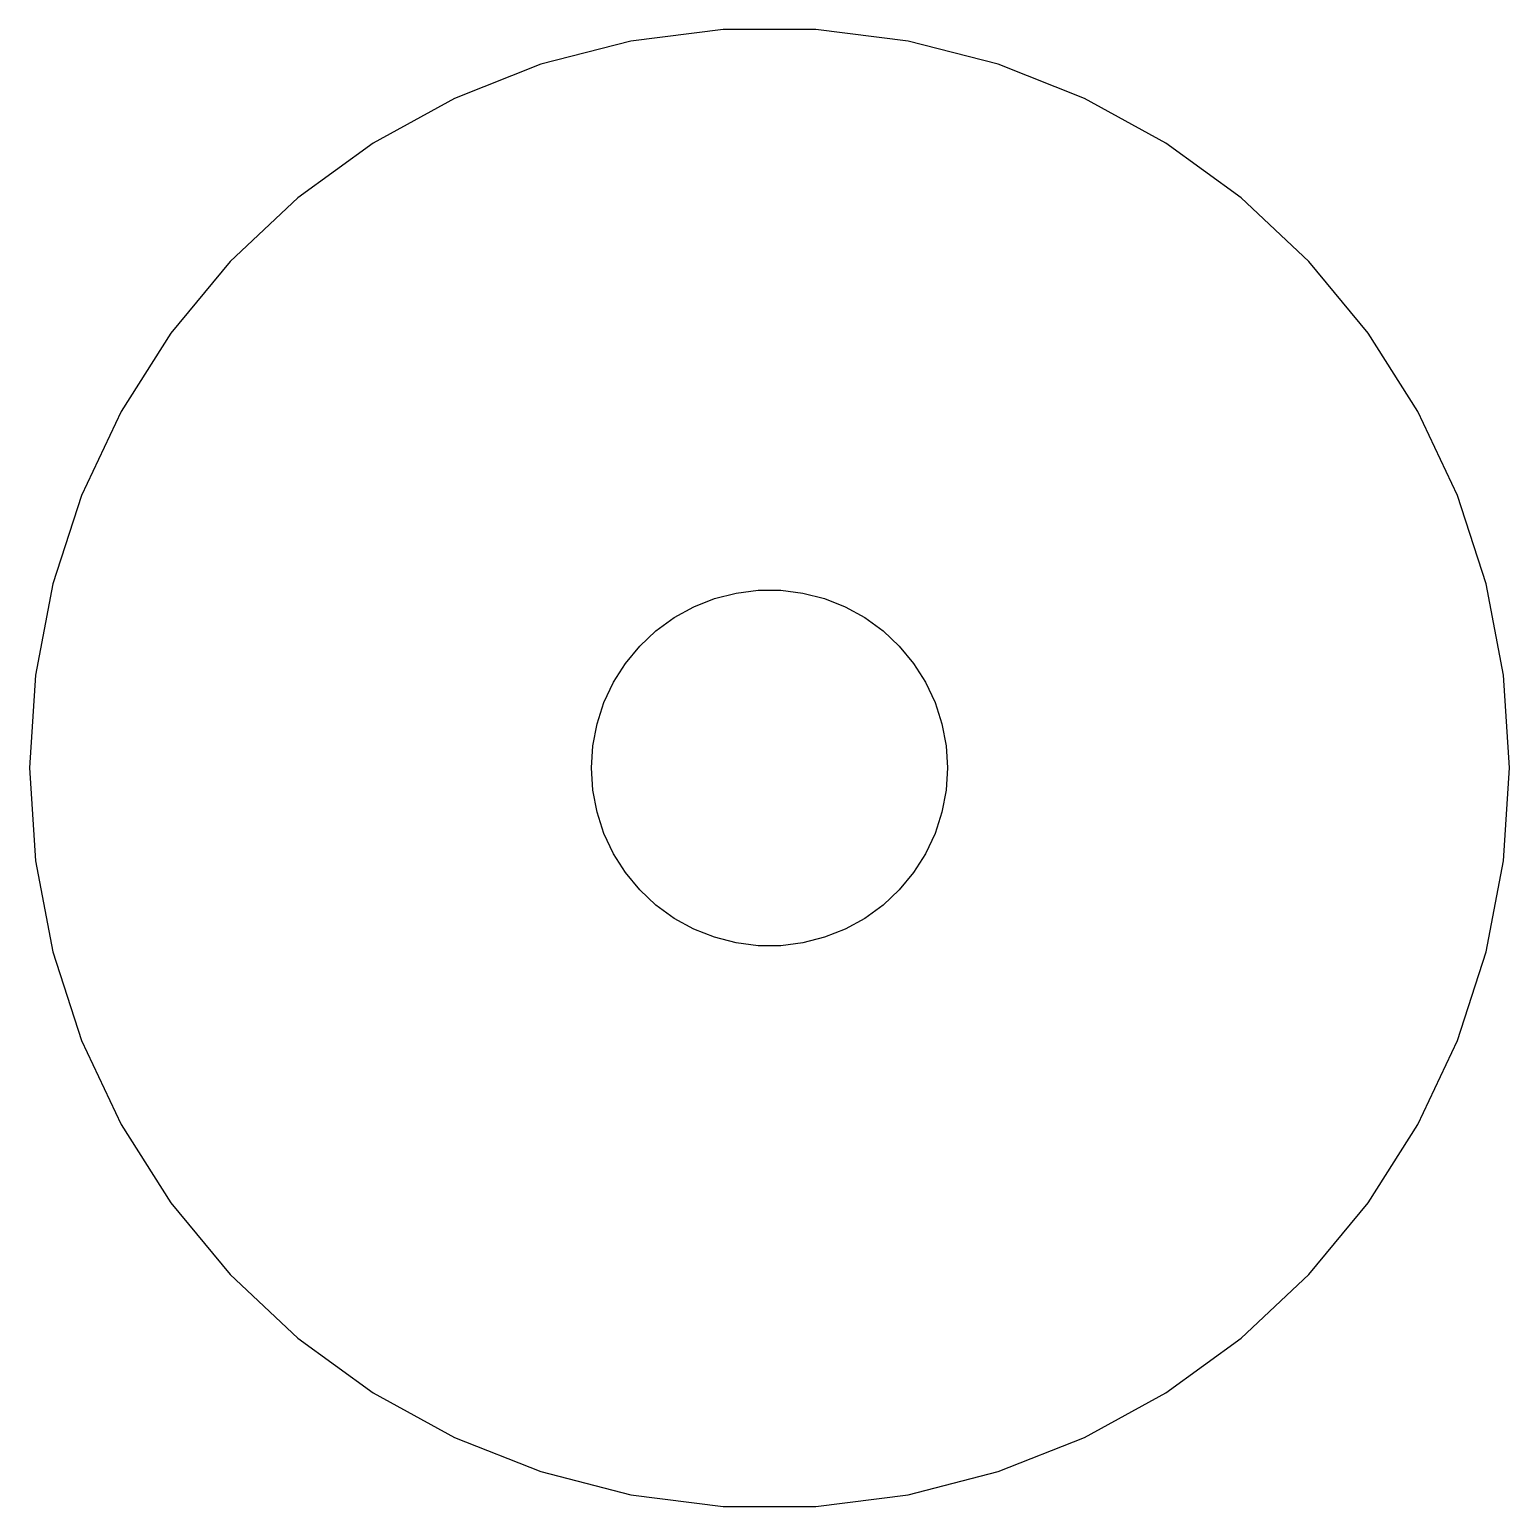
# Model space of a CAD drawing. Header units: metres. Extents: x -12 to 12, y 98 to 231.
# Drawn here: x -12.46 to 12.46, y 97.56 to 122.44 of the extents above.
import ezdxf

# ---------------------------------------------------------------- set-up
doc = ezdxf.new("R2010")
doc.units = ezdxf.units.M

msp = doc.modelspace()

# ---------------------------------------------------------------- linework, layer by layer
for p, q in [((-0.782669, 122.44), (-2.33569, 122.244)), ((0.782669, 122.44), (-0.782669, 122.44)), ((2.33569, 122.244), (0.782669, 122.44)), ((-2.33569, 122.244), (-3.85188, 121.855)), ((3.85188, 121.855), (2.33569, 122.244)), ((-3.85188, 121.855), (-5.30731, 121.279)), ((5.30731, 121.279), (3.85188, 121.855)), ((-5.30731, 121.279), (-6.67906, 120.525)), ((6.67906, 120.525), (5.30731, 121.279)), ((-6.67906, 120.525), (-7.94547, 119.604)), ((7.94547, 119.604), (6.67906, 120.525)), ((-7.94547, 119.604), (-9.08656, 118.533)), ((9.08656, 118.533), (7.94547, 119.604)), ((-9.08656, 118.533), (-10.0844, 117.327)), ((10.0844, 117.327), (9.08656, 118.533)), ((-10.0844, 117.327), (-10.9231, 116.005)), ((10.9231, 116.005), (10.0844, 117.327)), ((-10.9231, 116.005), (-11.5896, 114.589)), ((11.5896, 114.589), (10.9231, 116.005)), ((-11.5896, 114.589), (-12.0733, 113.1)), ((12.0733, 113.1), (11.5896, 114.589)), ((-12.0733, 113.1), (-12.3667, 111.562)), ((-0.927048, 112.853), (-0.562134, 112.947)), ((-0.562134, 112.947), (-0.18837, 112.994)), ((-0.18837, 112.994), (0.18837, 112.994)), ((0.18837, 112.994), (0.562134, 112.947)), ((0.562134, 112.947), (0.927048, 112.853)), ((12.3667, 111.562), (12.0733, 113.1)), ((-1.60747, 112.533), (-1.27733, 112.714)), ((-1.27733, 112.714), (-0.927048, 112.853)), ((0.927048, 112.853), (1.27733, 112.714)), ((1.27733, 112.714), (1.60747, 112.533)), ((-1.91226, 112.312), (-1.60747, 112.533)), ((1.60747, 112.533), (1.91226, 112.312)), ((-2.1869, 112.054), (-1.91226, 112.312)), ((1.91226, 112.312), (2.1869, 112.054)), ((-2.42705, 111.763), (-2.1869, 112.054)), ((2.1869, 112.054), (2.42705, 111.763)), ((-2.62891, 111.445), (-2.42705, 111.763)), ((2.42705, 111.763), (2.62891, 111.445)), ((-12.3667, 111.562), (-12.465, 110)), ((-2.78932, 111.104), (-2.62891, 111.445)), ((2.62891, 111.445), (2.78932, 111.104)), ((12.465, 110), (12.3667, 111.562)), ((-2.90575, 110.746), (-2.78932, 111.104)), ((2.78932, 111.104), (2.90575, 110.746)), ((-2.97633, 110.376), (-2.90575, 110.746)), ((2.90575, 110.746), (2.97633, 110.376)), ((-3, 110), (-2.97633, 110.376)), ((2.97633, 110.376), (3, 110)), ((-12.465, 110), (-12.3667, 108.438)), ((-2.97633, 109.624), (-3, 110)), ((3, 110), (2.97633, 109.624)), ((12.3667, 108.438), (12.465, 110)), ((-2.90575, 109.254), (-2.97633, 109.624)), ((2.97633, 109.624), (2.90575, 109.254)), ((-2.78932, 108.896), (-2.90575, 109.254)), ((2.90575, 109.254), (2.78932, 108.896)), ((-2.62891, 108.555), (-2.78932, 108.896)), ((2.78932, 108.896), (2.62891, 108.555)), ((-2.42705, 108.237), (-2.62891, 108.555)), ((2.62891, 108.555), (2.42705, 108.237)), ((-12.3667, 108.438), (-12.0733, 106.9)), ((-2.1869, 107.946), (-2.42705, 108.237)), ((2.42705, 108.237), (2.1869, 107.946)), ((12.0733, 106.9), (12.3667, 108.438)), ((-1.91226, 107.688), (-2.1869, 107.946)), ((2.1869, 107.946), (1.91226, 107.688)), ((-1.60747, 107.467), (-1.91226, 107.688)), ((-1.27733, 107.286), (-1.60747, 107.467)), ((1.60747, 107.467), (1.27733, 107.286)), ((1.91226, 107.688), (1.60747, 107.467)), ((-0.927048, 107.147), (-1.27733, 107.286)), ((1.27733, 107.286), (0.927048, 107.147)), ((-0.562134, 107.053), (-0.927048, 107.147)), ((-0.18837, 107.006), (-0.562134, 107.053)), ((0.18837, 107.006), (-0.18837, 107.006)), ((0.562134, 107.053), (0.18837, 107.006)), ((0.927048, 107.147), (0.562134, 107.053)), ((-12.0733, 106.9), (-11.5896, 105.411)), ((11.5896, 105.411), (12.0733, 106.9)), ((-11.5896, 105.411), (-10.9231, 103.995)), ((10.9231, 103.995), (11.5896, 105.411)), ((-10.9231, 103.995), (-10.0844, 102.673)), ((10.0844, 102.673), (10.9231, 103.995)), ((-10.0844, 102.673), (-9.08656, 101.467)), ((9.08656, 101.467), (10.0844, 102.673)), ((-9.08656, 101.467), (-7.94547, 100.396)), ((7.94547, 100.396), (9.08656, 101.467)), ((-7.94547, 100.396), (-6.67906, 99.4755)), ((6.67906, 99.4755), (7.94547, 100.396)), ((-6.67906, 99.4755), (-5.30731, 98.7214)), ((5.30731, 98.7214), (6.67906, 99.4755)), ((-5.30731, 98.7214), (-3.85188, 98.1451)), ((3.85188, 98.1451), (5.30731, 98.7214)), ((-3.85188, 98.1451), (-2.33569, 97.7558)), ((2.33569, 97.7558), (3.85188, 98.1451)), ((-2.33569, 97.7558), (-0.782669, 97.5596)), ((0.782669, 97.5596), (2.33569, 97.7558)), ((-0.782669, 97.5596), (0.782669, 97.5596))]:
    msp.add_line(p, q)

doc.saveas('drawing.dxf')
